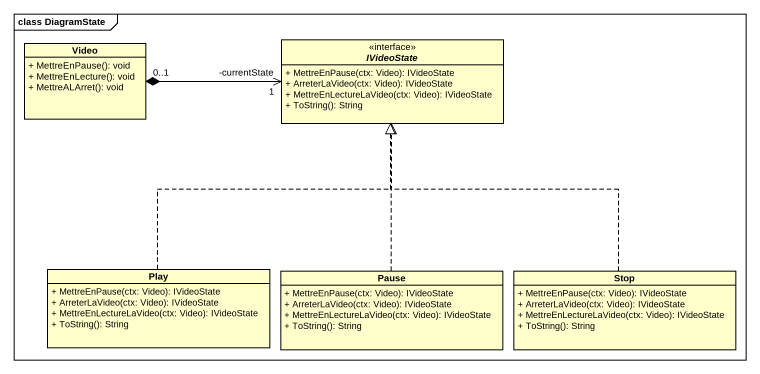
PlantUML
@startuml
mainframe class DiagramState
hide circle
hide empty members
skinparam classAttributeIconSize 0
class Video {
  + MettreEnPause(): void
  + MettreEnLecture(): void
  + MettreALArret(): void
}
interface IVideoState <<interface>> {
  + MettreEnPause(ctx: Video): IVideoState
  + ArreterLaVideo(ctx: Video): IVideoState
  + MettreEnLectureLaVideo(ctx: Video): IVideoState
  + ToString(): String
}
class Play {
  + MettreEnPause(ctx: Video): IVideoState
  + ArreterLaVideo(ctx: Video): IVideoState
  + MettreEnLectureLaVideo(ctx: Video): IVideoState
  + ToString(): String
}
class Pause {
  + MettreEnPause(ctx: Video): IVideoState
  + ArreterLaVideo(ctx: Video): IVideoState
  + MettreEnLectureLaVideo(ctx: Video): IVideoState
  + ToString(): String
}
class "Stop" as Stop_ {
  + MettreEnPause(ctx: Video): IVideoState
  + ArreterLaVideo(ctx: Video): IVideoState
  + MettreEnLectureLaVideo(ctx: Video): IVideoState
  + ToString(): String
}
IVideoState "-currentState\n1" <-left-* "0..1" Video
Play .up.|> IVideoState
Pause .up.|> IVideoState
Stop_ .up.|> IVideoState
@enduml
